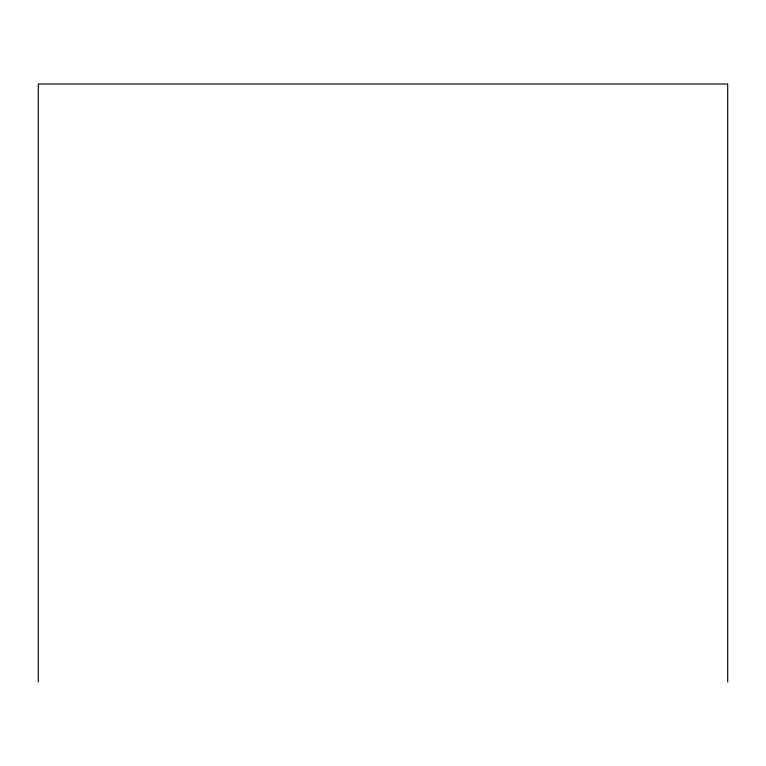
<?xml version="1.0" encoding="UTF-8"?>
<svg xmlns="http://www.w3.org/2000/svg" width="766" height="766" viewBox="0 0 766 766"><rect width="100%" height="100%" fill="white"/><g stroke="black" fill="none" stroke-linecap="round" stroke-linejoin="round"><path stroke-width="1.15" d="M727.7 681.97L727.7 84.03L38.3 84.03L38.3 681.97"/></g></svg>
